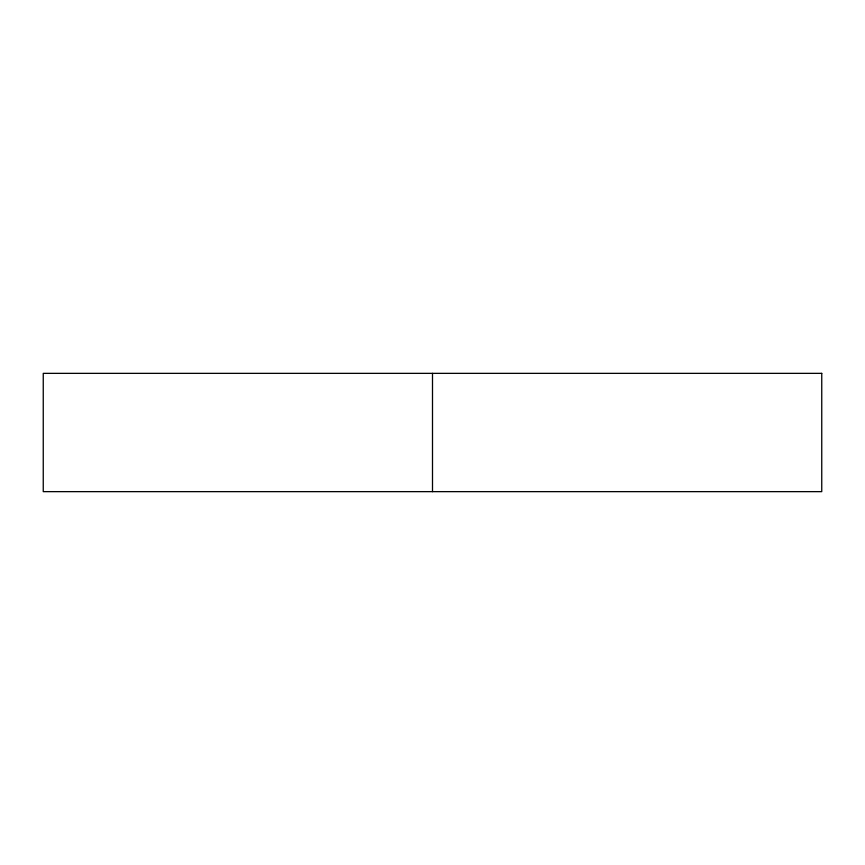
<?xml version="1.0" encoding="UTF-8"?>
<svg xmlns="http://www.w3.org/2000/svg" width="865" height="865" viewBox="0 0 865 865"><rect width="100%" height="100%" fill="white"/><g stroke="black" fill="none" stroke-linecap="round" stroke-linejoin="round"><path stroke-width="1.3" d="M432.5 373.356L432.5 491.644M821.75 373.356L43.25 373.356L43.25 491.644L821.75 491.644L821.75 373.356"/></g></svg>
